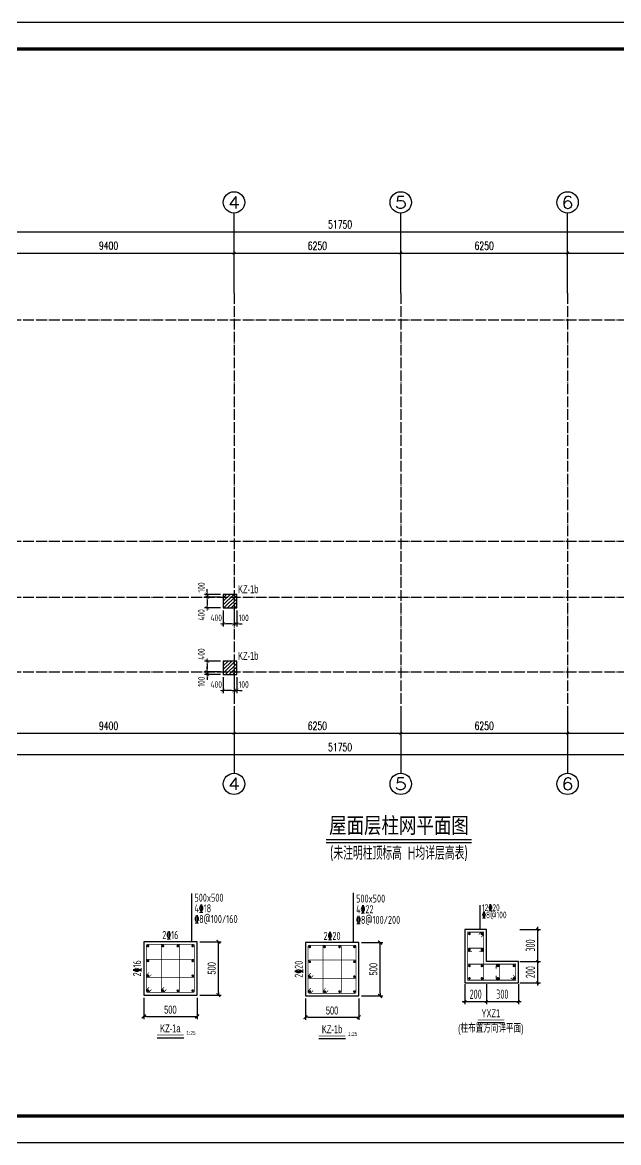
# Model space of a CAD drawing. Extents: x -441005 to 725361, y -182459 to 319313.
# Drawn here: x -15829 to 6511, y 54050 to 96050 of the extents above; entities that cross this region are included whole.
import ezdxf
from ezdxf.enums import TextEntityAlignment as Align

# ---------------------------------------------------------------- set-up
doc = ezdxf.new("R2010")
doc.units = 0
doc.header["$LTSCALE"] = 100
doc.linetypes.add('DOTE', pattern=[2.42, 2, -0.2, 0.02, -0.2])
doc.layers.get('0').update_dxf_attribs({"linetype": 'CONTINUOUS'})
doc.layers.get('Defpoints').update_dxf_attribs({"linetype": 'CONTINUOUS'})
for name, color, linetype in [('AXIS', 3, 'CONTINUOUS'), ('AXIS_TEXT', 7, 'CONTINUOUS'), ('COLU', 7, 'CONTINUOUS'), ('DIM', 3, 'CONTINUOUS'), ('DOTE', 8, 'DOTE'), ('link', 6, 'CONTINUOUS'), ('outline', 7, 'CONTINUOUS'), ('REIN', 1, 'CONTINUOUS'), ('S审图修改', 2, 'CONTINUOUS'), ('S说明&图名', 4, 'CONTINUOUS'), ('TEXT', 7, 'CONTINUOUS'), ('z-计算配筋', 7, 'CONTINUOUS'), ('z-详图标注', 3, 'CONTINUOUS'), ('图框', 7, 'CONTINUOUS')]:
    doc.layers.add(name, color=color, linetype=linetype)
doc.layers.add('COLU-平法定位', color=3, linetype='ByLayer', lineweight=18)
doc.layers.add('T填充图层(非模板)', color=251, linetype='CONTINUOUS', lineweight=0)
doc.styles.add('_TCH_AXIS', font='COMPLEX', dxfattribs={"bigfont": 'GBCBIG'})
doc.styles.add('_TCH_DIM_T3', font='simplex_.ttf', dxfattribs={"width": 0.705882, "bigfont": 'GBCBIG'})
doc.styles.add('BW_Dim', font='Bweng.shx', dxfattribs={"width": 0.7, "bigfont": 'hztxt.shx'})
doc.styles.add('BW_Label', font='Bweng.shx', dxfattribs={"width": 0.7, "bigfont": 'hztxt.shx'})
doc.styles.add('BW_Rein', font='Tssdeng.shx', dxfattribs={"width": 0.7, "bigfont": 'hztxt.shx'})
doc.styles.add('COMPLEX', font='COMPLEX')
doc.styles.add('STK', font='simhei_1.ttf')
doc.styles.add('TCCAD_Dimension', font='Tssdeng.shx', dxfattribs={"width": 0.7, "bigfont": 'hztxt.shx'})
doc.styles.add('TSSD_Dimension', font='tssdeng.shx', dxfattribs={"width": 0.62, "bigfont": '1.shx'})
doc.styles.add('TSSD_Rein', font='Tssdeng.shx', dxfattribs={"width": 0.7, "bigfont": '1.shx'})
doc.dimstyles.new('_TCH_ARCH&&100', dxfattribs={"dimtxt": 297.5, "dimasz": 100, "dimexe": 250, "dimexo": 300, "dimgap": 126.25, "dimtad": 1, "dimdec": 0, "dimzin": 0, "dimdsep": 46, "dimtxsty": '_TCH_DIM_T3', "dimblk": 'ARCHTICK', "dimcen": 0.09, "dimclrt": 7, "dimazin": 2, "dimtfac": 1, "dimtdec": 0, "dimtix": 1, "dimtmove": 2, "dimatfit": 3, "dimfxl": 0, "dimtolj": 1, "dimtzin": 0, "dimarcsym": 0})
doc.dimstyles.new('Cyz_25_100', dxfattribs={"dimtxt": 300, "dimasz": 100, "dimexe": 100, "dimexo": 100, "dimgap": 100, "dimtad": 1, "dimdec": 0, "dimlfac": 0.25, "dimzin": 0, "dimdsep": 46, "dimtxsty": 'BW_Dim', "dimblk": '_bwk', "dimcen": 0, "dimclrt": 7, "dimadec": 0, "dimazin": 0, "dimtfac": 1, "dimtdec": 0, "dimtix": 1, "dimtmove": 2, "dimatfit": 0, "dimfxl": 0, "dimtolj": 1, "dimtzin": 0, "dimarcsym": 0})
doc.dimstyles.new('TCCAD_100_100', dxfattribs={"dimtxt": 250, "dimasz": 100, "dimexe": 100, "dimexo": 100, "dimgap": 100, "dimtad": 1, "dimdec": 0, "dimzin": 0, "dimdsep": 46, "dimtxsty": 'TCCAD_Dimension', "dimblk": '_TCDBK100_100', "dimcen": 0, "dimclrt": 7, "dimadec": 0, "dimazin": 0, "dimtfac": 1, "dimtdec": 0, "dimtix": 1, "dimtmove": 2, "dimatfit": 3, "dimfxl": 0, "dimtolj": 1, "dimtzin": 0, "dimarcsym": 0})
doc.dimstyles.new('TSSD_25_100', dxfattribs={"dimtxt": 350, "dimasz": 100, "dimexe": 100, "dimexo": 50, "dimgap": 100, "dimtad": 1, "dimdec": 0, "dimlfac": 0.25, "dimzin": 0, "dimdsep": 46, "dimtxsty": 'TSSD_Dimension', "dimblk": 'ARCHTICK', "dimcen": 0, "dimdle": 100, "dimclrt": 7, "dimadec": 0, "dimazin": 0, "dimtfac": 1, "dimtdec": 0, "dimtix": 1, "dimtmove": 2, "dimatfit": 3, "dimfxl": 0, "dimtolj": 1, "dimtzin": 0, "dimarcsym": 0})
pattern_1 = [(45, (43125, -235100), (-67.35192, 67.35192), [])]

# ---------------------------------------------------------------- blocks, each defined once
blk = doc.blocks.new('_AXISO')
blk.add_circle((0, 0), 0.5)
at = {"layer": 'AXIS_TEXT', "style": 'COMPLEX', "width": 1.041667}
blk.add_attdef('A', text='', height=0.56, dxfattribs=at).set_placement((-0.25, -0.28), (0.25, -0.28), align=Align.FIT)
blk = doc.blocks.new('_ArchTick')
at = {"color": 0, "linetype": 'ByBlock', "const_width": 0.4}
blk.add_lwpolyline([(-0.5, -0.5), (0.5, 0.5)], dxfattribs=at)
blk = doc.blocks.new('*D828')
at = {"layer": 'AXIS', "color": 0, "lineweight": -2}
for p, q in [((-17300, 86200), (-17300, 87650)), ((-17300, 87400), (-7900, 87400)), ((-7900, 86200), (-7900, 87650))]:
    blk.add_line(p, q, dxfattribs=at)
at = {"layer": 'Defpoints', "color": 0}
for p in [(-7900, 87400), (-17300, 85900), (-7900, 85900)]:
    blk.add_point(p, dxfattribs=at)
at = {"layer": 'AXIS', "color": 0, "lineweight": -2, "xscale": 100, "yscale": 100, "zscale": 100, "rotation": 180}
blk.add_blockref('_ArchTick', (-17300, 87400), dxfattribs=at)
at = {"layer": 'AXIS', "color": 0, "lineweight": -2, "xscale": 100, "yscale": 100, "zscale": 100}
blk.add_blockref('_ArchTick', (-7900, 87400), dxfattribs=at)
at = {"layer": 'AXIS', "color": 7, "insert": (-12600, 87680), "char_height": 297.5, "attachment_point": 5, "style": '_TCH_DIM_T3'}
blk.add_mtext('\\A1;9400', dxfattribs=at)
blk = doc.blocks.new('*D829')
at = {"layer": 'AXIS', "color": 0, "lineweight": -2}
for p, q in [((-7900, 86200), (-7900, 87650)), ((-7900, 87400), (-1650, 87400)), ((-1650, 86200), (-1650, 87650))]:
    blk.add_line(p, q, dxfattribs=at)
at = {"layer": 'Defpoints', "color": 0}
for p in [(-1650, 87400), (-7900, 85900), (-1650, 85900)]:
    blk.add_point(p, dxfattribs=at)
at = {"layer": 'AXIS', "color": 0, "lineweight": -2, "xscale": 100, "yscale": 100, "zscale": 100, "rotation": 180}
blk.add_blockref('_ArchTick', (-7900, 87400), dxfattribs=at)
at = {"layer": 'AXIS', "color": 0, "lineweight": -2, "xscale": 100, "yscale": 100, "zscale": 100}
blk.add_blockref('_ArchTick', (-1650, 87400), dxfattribs=at)
at = {"layer": 'AXIS', "color": 7, "insert": (-4775, 87676), "char_height": 297.5, "attachment_point": 5, "style": '_TCH_DIM_T3'}
blk.add_mtext('\\A1;6250', dxfattribs=at)
blk = doc.blocks.new('*D830')
at = {"layer": 'AXIS', "color": 0, "lineweight": -2}
for p, q in [((-1650, 86200), (-1650, 87650)), ((-1650, 87400), (4600, 87400)), ((4600, 86200), (4600, 87650))]:
    blk.add_line(p, q, dxfattribs=at)
at = {"layer": 'Defpoints', "color": 0}
for p in [(4600, 87400), (-1650, 85900), (4600, 85900)]:
    blk.add_point(p, dxfattribs=at)
at = {"layer": 'AXIS', "color": 0, "lineweight": -2, "xscale": 100, "yscale": 100, "zscale": 100, "rotation": 180}
blk.add_blockref('_ArchTick', (-1650, 87400), dxfattribs=at)
at = {"layer": 'AXIS', "color": 0, "lineweight": -2, "xscale": 100, "yscale": 100, "zscale": 100}
blk.add_blockref('_ArchTick', (4600, 87400), dxfattribs=at)
at = {"layer": 'AXIS', "color": 7, "insert": (1475, 87676), "char_height": 297.5, "attachment_point": 5, "style": '_TCH_DIM_T3'}
blk.add_mtext('\\A1;6250', dxfattribs=at)
blk = doc.blocks.new('*D831')
at = {"layer": 'AXIS', "color": 0, "lineweight": -2}
for p, q in [((4600, 86200), (4600, 87650)), ((4600, 87400), (10850, 87400)), ((10850, 86200), (10850, 87650))]:
    blk.add_line(p, q, dxfattribs=at)
at = {"layer": 'Defpoints', "color": 0}
for p in [(10850, 87400), (4600, 85900), (10850, 85900)]:
    blk.add_point(p, dxfattribs=at)
at = {"layer": 'AXIS', "color": 0, "lineweight": -2, "xscale": 100, "yscale": 100, "zscale": 100, "rotation": 180}
blk.add_blockref('_ArchTick', (4600, 87400), dxfattribs=at)
at = {"layer": 'AXIS', "color": 0, "lineweight": -2, "xscale": 100, "yscale": 100, "zscale": 100}
blk.add_blockref('_ArchTick', (10850, 87400), dxfattribs=at)
at = {"layer": 'AXIS', "color": 7, "insert": (7725, 87676), "char_height": 297.5, "attachment_point": 5, "style": '_TCH_DIM_T3'}
blk.add_mtext('\\A1;6250', dxfattribs=at)
blk = doc.blocks.new('*D834')
at = {"layer": 'AXIS', "color": 0, "lineweight": -2}
for p, q in [((-17300, 70100), (-17300, 69150)), ((-7900, 70100), (-7900, 69150)), ((-17300, 69400), (-7900, 69400))]:
    blk.add_line(p, q, dxfattribs=at)
at = {"layer": 'Defpoints', "color": 0}
for p in [(-17300, 70400), (-7900, 70400), (-7900, 69400)]:
    blk.add_point(p, dxfattribs=at)
at = {"layer": 'AXIS', "color": 0, "lineweight": -2, "xscale": 100, "yscale": 100, "zscale": 100, "rotation": 180}
blk.add_blockref('_ArchTick', (-17300, 69400), dxfattribs=at)
at = {"layer": 'AXIS', "color": 0, "lineweight": -2, "xscale": 100, "yscale": 100, "zscale": 100}
blk.add_blockref('_ArchTick', (-7900, 69400), dxfattribs=at)
at = {"layer": 'AXIS', "color": 7, "insert": (-12600, 69675), "char_height": 297.5, "attachment_point": 5, "style": '_TCH_DIM_T3'}
blk.add_mtext('\\A1;9400', dxfattribs=at)
blk = doc.blocks.new('*D835')
at = {"layer": 'AXIS', "color": 0, "lineweight": -2}
for p, q in [((-7900, 70100), (-7900, 69150)), ((-1650, 70100), (-1650, 69150)), ((-7900, 69400), (-1650, 69400))]:
    blk.add_line(p, q, dxfattribs=at)
at = {"layer": 'Defpoints', "color": 0}
for p in [(-7900, 70400), (-1650, 70400), (-1650, 69400)]:
    blk.add_point(p, dxfattribs=at)
at = {"layer": 'AXIS', "color": 0, "lineweight": -2, "xscale": 100, "yscale": 100, "zscale": 100, "rotation": 180}
blk.add_blockref('_ArchTick', (-7900, 69400), dxfattribs=at)
at = {"layer": 'AXIS', "color": 0, "lineweight": -2, "xscale": 100, "yscale": 100, "zscale": 100}
blk.add_blockref('_ArchTick', (-1650, 69400), dxfattribs=at)
at = {"layer": 'AXIS', "color": 7, "insert": (-4775, 69675), "char_height": 297.5, "attachment_point": 5, "style": '_TCH_DIM_T3'}
blk.add_mtext('\\A1;6250', dxfattribs=at)
blk = doc.blocks.new('*D836')
at = {"layer": 'AXIS', "color": 0, "lineweight": -2}
for p, q in [((-1650, 70100), (-1650, 69150)), ((4600, 70100), (4600, 69150)), ((-1650, 69400), (4600, 69400))]:
    blk.add_line(p, q, dxfattribs=at)
at = {"layer": 'Defpoints', "color": 0}
for p in [(-1650, 70400), (4600, 70400), (4600, 69400)]:
    blk.add_point(p, dxfattribs=at)
at = {"layer": 'AXIS', "color": 0, "lineweight": -2, "xscale": 100, "yscale": 100, "zscale": 100, "rotation": 180}
blk.add_blockref('_ArchTick', (-1650, 69400), dxfattribs=at)
at = {"layer": 'AXIS', "color": 0, "lineweight": -2, "xscale": 100, "yscale": 100, "zscale": 100}
blk.add_blockref('_ArchTick', (4600, 69400), dxfattribs=at)
at = {"layer": 'AXIS', "color": 7, "insert": (1475, 69675), "char_height": 297.5, "attachment_point": 5, "style": '_TCH_DIM_T3'}
blk.add_mtext('\\A1;6250', dxfattribs=at)
blk = doc.blocks.new('*D837')
at = {"layer": 'AXIS', "color": 0, "lineweight": -2}
for p, q in [((4600, 70100), (4600, 69150)), ((10850, 70100), (10850, 69150)), ((4600, 69400), (10850, 69400))]:
    blk.add_line(p, q, dxfattribs=at)
at = {"layer": 'Defpoints', "color": 0}
for p in [(4600, 70400), (10850, 70400), (10850, 69400)]:
    blk.add_point(p, dxfattribs=at)
at = {"layer": 'AXIS', "color": 0, "lineweight": -2, "xscale": 100, "yscale": 100, "zscale": 100, "rotation": 180}
blk.add_blockref('_ArchTick', (4600, 69400), dxfattribs=at)
at = {"layer": 'AXIS', "color": 0, "lineweight": -2, "xscale": 100, "yscale": 100, "zscale": 100}
blk.add_blockref('_ArchTick', (10850, 69400), dxfattribs=at)
at = {"layer": 'AXIS', "color": 7, "insert": (7725, 69675), "char_height": 297.5, "attachment_point": 5, "style": '_TCH_DIM_T3'}
blk.add_mtext('\\A1;6250', dxfattribs=at)
blk = doc.blocks.new('*D839')
at = {"layer": 'AXIS', "color": 0, "lineweight": -2}
for p, q in [((-29800, 86200), (-29800, 88450)), ((-29800, 88200), (21950, 88200)), ((21950, 86200), (21950, 88450))]:
    blk.add_line(p, q, dxfattribs=at)
at = {"layer": 'Defpoints', "color": 0}
for p in [(21950, 88200), (-29800, 85900), (21950, 85900)]:
    blk.add_point(p, dxfattribs=at)
at = {"layer": 'AXIS', "color": 0, "lineweight": -2, "xscale": 100, "yscale": 100, "zscale": 100, "rotation": 180}
blk.add_blockref('_ArchTick', (-29800, 88200), dxfattribs=at)
at = {"layer": 'AXIS', "color": 0, "lineweight": -2, "xscale": 100, "yscale": 100, "zscale": 100}
blk.add_blockref('_ArchTick', (21950, 88200), dxfattribs=at)
at = {"layer": 'AXIS', "color": 7, "insert": (-3925, 88476), "char_height": 297.5, "attachment_point": 5, "style": '_TCH_DIM_T3'}
blk.add_mtext('\\A1;51750', dxfattribs=at)
blk = doc.blocks.new('*D844')
at = {"layer": 'AXIS', "color": 0, "lineweight": -2}
for p, q in [((-29800, 70100), (-29800, 68350)), ((21950, 70100), (21950, 68350)), ((-29800, 68600), (21950, 68600))]:
    blk.add_line(p, q, dxfattribs=at)
at = {"layer": 'Defpoints', "color": 0}
for p in [(-29800, 70400), (21950, 70400), (21950, 68600)]:
    blk.add_point(p, dxfattribs=at)
at = {"layer": 'AXIS', "color": 0, "lineweight": -2, "xscale": 100, "yscale": 100, "zscale": 100, "rotation": 180}
blk.add_blockref('_ArchTick', (-29800, 68600), dxfattribs=at)
at = {"layer": 'AXIS', "color": 0, "lineweight": -2, "xscale": 100, "yscale": 100, "zscale": 100}
blk.add_blockref('_ArchTick', (21950, 68600), dxfattribs=at)
at = {"layer": 'AXIS', "color": 7, "insert": (-3925, 68875), "char_height": 297.5, "attachment_point": 5, "style": '_TCH_DIM_T3'}
blk.add_mtext('\\A1;51750', dxfattribs=at)
blk = doc.blocks.new('_TCDBK100_100')
blk.add_line((-1, 0), (1, 0))
at = {"const_width": 0.25}
blk.add_lwpolyline([(-0.7, -0.7), (0.7, 0.7)], dxfattribs=at)
blk = doc.blocks.new('*D794')
at = {"layer": 'COLU-平法定位', "color": 0, "linetype": 'Continuous', "lineweight": -2}
for p, q in [((-8900, 74700), (-8900, 74800)), ((-8400, 74600), (-9000, 74600)), ((-8400, 74500), (-9000, 74500)), ((-8900, 74600), (-8900, 74500)), ((-8900, 74400), (-8900, 74300))]:
    blk.add_line(p, q, dxfattribs=at)
at = {"layer": 'Defpoints', "color": 0, "linetype": 'Continuous'}
for p in [(-8900, 74500), (-8300, 74600), (-8300, 74500)]:
    blk.add_point(p, dxfattribs=at)
at = {"layer": 'COLU-平法定位', "color": 0, "linetype": 'Continuous', "lineweight": -2, "xscale": 100, "yscale": 100, "zscale": 100}
for p, rotation in [((-8900, 74600), 270), ((-8900, 74500), 90)]:
    blk.add_blockref('_TCDBK100_100', p, dxfattribs=dict(at, rotation=rotation))
at = {"layer": 'COLU-平法定位', "color": 7, "linetype": 'Continuous', "insert": (-9125, 74865), "char_height": 250, "attachment_point": 5, "rotation": 90, "style": 'TCCAD_Dimension'}
blk.add_mtext('\\A1;100', dxfattribs=at)
blk = doc.blocks.new('*D795')
at = {"layer": 'COLU-平法定位', "color": 0, "linetype": 'Continuous', "lineweight": -2}
for p, q in [((-8400, 74500), (-9000, 74500)), ((-8900, 74400), (-8900, 74200)), ((-8400, 74100), (-9000, 74100))]:
    blk.add_line(p, q, dxfattribs=at)
at = {"layer": 'Defpoints', "color": 0, "linetype": 'Continuous'}
for p in [(-8300, 74500), (-8900, 74100), (-8300, 74100)]:
    blk.add_point(p, dxfattribs=at)
at = {"layer": 'COLU-平法定位', "color": 0, "linetype": 'Continuous', "lineweight": -2, "xscale": 100, "yscale": 100, "zscale": 100}
for p, rotation in [((-8900, 74500), 90), ((-8900, 74100), 270)]:
    blk.add_blockref('_TCDBK100_100', p, dxfattribs=dict(at, rotation=rotation))
at = {"layer": 'COLU-平法定位', "color": 7, "linetype": 'Continuous', "insert": (-9125, 73835), "char_height": 250, "attachment_point": 5, "rotation": 90, "style": 'TCCAD_Dimension'}
blk.add_mtext('\\A1;400', dxfattribs=at)
blk = doc.blocks.new('*D796')
at = {"layer": 'COLU-平法定位', "color": 0, "linetype": 'Continuous', "lineweight": -2}
for p, q in [((-7900, 74000), (-7900, 73400)), ((-7800, 74000), (-7800, 73400)), ((-7700, 73500), (-7600, 73500)), ((-8000, 73500), (-8100, 73500)), ((-7800, 73500), (-7900, 73500))]:
    blk.add_line(p, q, dxfattribs=at)
at = {"layer": 'Defpoints', "color": 0, "linetype": 'Continuous'}
for p in [(-7900, 74100), (-7800, 74100), (-7900, 73500)]:
    blk.add_point(p, dxfattribs=at)
at = {"layer": 'COLU-平法定位', "color": 0, "linetype": 'Continuous', "lineweight": -2, "xscale": 100, "yscale": 100, "zscale": 100}
for p, rotation in [((-7900, 73500), 2.334537313969202e-08), ((-7800, 73500), 180.0000000233454)]:
    blk.add_blockref('_TCDBK100_100', p, dxfattribs=dict(at, rotation=rotation))
at = {"layer": 'COLU-平法定位', "color": 7, "linetype": 'Continuous', "insert": (-7535, 73725), "char_height": 250, "attachment_point": 5, "rotation": 0, "style": 'TCCAD_Dimension'}
blk.add_mtext('\\A1;100', dxfattribs=at)
blk = doc.blocks.new('*D797')
at = {"layer": 'COLU-平法定位', "color": 0, "linetype": 'Continuous', "lineweight": -2}
for p, q in [((-8300, 74000), (-8300, 73400)), ((-7900, 74000), (-7900, 73400)), ((-8000, 73500), (-8200, 73500))]:
    blk.add_line(p, q, dxfattribs=at)
at = {"layer": 'Defpoints', "color": 0, "linetype": 'Continuous'}
for p in [(-8300, 74100), (-7900, 74100), (-8300, 73500)]:
    blk.add_point(p, dxfattribs=at)
at = {"layer": 'COLU-平法定位', "color": 0, "linetype": 'Continuous', "lineweight": -2, "xscale": 100, "yscale": 100, "zscale": 100}
for p, rotation in [((-8300, 73500), 180.0000000233454), ((-7900, 73500), 2.334540560866571e-08)]:
    blk.add_blockref('_TCDBK100_100', p, dxfattribs=dict(at, rotation=rotation))
at = {"layer": 'COLU-平法定位', "color": 7, "linetype": 'Continuous', "insert": (-8565, 73725), "char_height": 250, "attachment_point": 5, "rotation": 0, "style": 'TCCAD_Dimension'}
blk.add_mtext('\\A1;400', dxfattribs=at)
blk = doc.blocks.new('*D798')
at = {"layer": 'COLU-平法定位', "color": 0, "linetype": 'Continuous', "lineweight": -2}
for p, q in [((-8400, 72100), (-9000, 72100)), ((-8900, 72000), (-8900, 71800)), ((-8400, 71700), (-9000, 71700))]:
    blk.add_line(p, q, dxfattribs=at)
at = {"layer": 'Defpoints', "color": 0, "linetype": 'Continuous'}
for p in [(-8300, 72100), (-8900, 71700), (-8300, 71700)]:
    blk.add_point(p, dxfattribs=at)
at = {"layer": 'COLU-平法定位', "color": 0, "linetype": 'Continuous', "lineweight": -2, "xscale": 100, "yscale": 100, "zscale": 100}
for p, rotation in [((-8900, 72100), 90), ((-8900, 71700), 270)]:
    blk.add_blockref('_TCDBK100_100', p, dxfattribs=dict(at, rotation=rotation))
at = {"layer": 'COLU-平法定位', "color": 7, "linetype": 'Continuous', "insert": (-9125, 72365), "char_height": 250, "attachment_point": 5, "rotation": 90, "style": 'TCCAD_Dimension'}
blk.add_mtext('\\A1;400', dxfattribs=at)
blk = doc.blocks.new('*D799')
at = {"layer": 'COLU-平法定位', "color": 0, "linetype": 'Continuous', "lineweight": -2}
for p, q in [((-8900, 71800), (-8900, 71900)), ((-8400, 71700), (-9000, 71700)), ((-8400, 71600), (-9000, 71600)), ((-8900, 71700), (-8900, 71600)), ((-8900, 71500), (-8900, 71400))]:
    blk.add_line(p, q, dxfattribs=at)
at = {"layer": 'Defpoints', "color": 0, "linetype": 'Continuous'}
for p in [(-8900, 71600), (-8300, 71700), (-8300, 71600)]:
    blk.add_point(p, dxfattribs=at)
at = {"layer": 'COLU-平法定位', "color": 0, "linetype": 'Continuous', "lineweight": -2, "xscale": 100, "yscale": 100, "zscale": 100}
for p, rotation in [((-8900, 71700), 270), ((-8900, 71600), 90)]:
    blk.add_blockref('_TCDBK100_100', p, dxfattribs=dict(at, rotation=rotation))
at = {"layer": 'COLU-平法定位', "color": 7, "linetype": 'Continuous', "insert": (-9125, 71335), "char_height": 250, "attachment_point": 5, "rotation": 90, "style": 'TCCAD_Dimension'}
blk.add_mtext('\\A1;100', dxfattribs=at)
blk = doc.blocks.new('*D800')
at = {"layer": 'COLU-平法定位', "color": 0, "linetype": 'Continuous', "lineweight": -2}
for p, q in [((-7900, 71500), (-7900, 70900)), ((-7800, 71500), (-7800, 70900)), ((-8000, 71000), (-8100, 71000)), ((-7800, 71000), (-7900, 71000)), ((-7700, 71000), (-7600, 71000))]:
    blk.add_line(p, q, dxfattribs=at)
at = {"layer": 'Defpoints', "color": 0, "linetype": 'Continuous'}
for p in [(-7900, 71600), (-7800, 71600), (-7900, 71000)]:
    blk.add_point(p, dxfattribs=at)
at = {"layer": 'COLU-平法定位', "color": 0, "linetype": 'Continuous', "lineweight": -2, "xscale": 100, "yscale": 100, "zscale": 100}
for p, rotation in [((-7900, 71000), 2.334537313969202e-08), ((-7800, 71000), 180.0000000233454)]:
    blk.add_blockref('_TCDBK100_100', p, dxfattribs=dict(at, rotation=rotation))
at = {"layer": 'COLU-平法定位', "color": 7, "linetype": 'Continuous', "insert": (-7535, 71225), "char_height": 250, "attachment_point": 5, "rotation": 0, "style": 'TCCAD_Dimension'}
blk.add_mtext('\\A1;100', dxfattribs=at)
blk = doc.blocks.new('*D801')
at = {"layer": 'COLU-平法定位', "color": 0, "linetype": 'Continuous', "lineweight": -2}
for p, q in [((-8300, 71500), (-8300, 70900)), ((-7900, 71500), (-7900, 70900)), ((-8000, 71000), (-8200, 71000))]:
    blk.add_line(p, q, dxfattribs=at)
at = {"layer": 'Defpoints', "color": 0, "linetype": 'Continuous'}
for p in [(-8300, 71600), (-7900, 71600), (-8300, 71000)]:
    blk.add_point(p, dxfattribs=at)
at = {"layer": 'COLU-平法定位', "color": 0, "linetype": 'Continuous', "lineweight": -2, "xscale": 100, "yscale": 100, "zscale": 100}
for p, rotation in [((-8300, 71000), 180.0000000233454), ((-7900, 71000), 2.334540560866571e-08)]:
    blk.add_blockref('_TCDBK100_100', p, dxfattribs=dict(at, rotation=rotation))
at = {"layer": 'COLU-平法定位', "color": 7, "linetype": 'Continuous', "insert": (-8565, 71225), "char_height": 250, "attachment_point": 5, "rotation": 0, "style": 'TCCAD_Dimension'}
blk.add_mtext('\\A1;400', dxfattribs=at)
blk = doc.blocks.new('_bwk')
blk.add_line((-1, 0), (0, 0))
blk.add_lwpolyline([(-0.7, -0.7, 0.5, 0.5, 0), (0.7, 0.7, 0.5, 0.5, 0)], format="xyseb")
blk = doc.blocks.new('*D1395')
at = {"layer": 'Defpoints', "color": 0}
for p in [(-3225, 61550), (-2425, 61550), (-3225, 59550)]:
    blk.add_point(p, dxfattribs=at)
at = {"layer": 'z-详图标注', "color": 0, "lineweight": -2}
for p, q in [((-3125, 61550), (-2325, 61550)), ((-2425, 59650), (-2425, 61450)), ((-3125, 59550), (-2325, 59550))]:
    blk.add_line(p, q, dxfattribs=at)
at = {"layer": 'z-详图标注', "color": 0, "lineweight": -2, "xscale": 100, "yscale": 100, "zscale": 100}
for p, rotation in [((-2425, 61550), 90), ((-2425, 59550), 270)]:
    blk.add_blockref('_bwk', p, dxfattribs=dict(at, rotation=rotation))
at = {"layer": 'z-详图标注', "color": 7, "insert": (-2675, 60550), "char_height": 300, "attachment_point": 5, "rotation": 90, "style": 'BW_Dim'}
blk.add_mtext('\\A1;500', dxfattribs=at)
blk = doc.blocks.new('*D1396')
at = {"layer": 'Defpoints', "color": 0}
for p in [(-5225, 59550), (-3225, 59550), (-3225, 58750)]:
    blk.add_point(p, dxfattribs=at)
at = {"layer": 'z-详图标注', "color": 0, "lineweight": -2}
for p, q in [((-5225, 59450), (-5225, 58650)), ((-3225, 59450), (-3225, 58650)), ((-5125, 58750), (-3325, 58750))]:
    blk.add_line(p, q, dxfattribs=at)
at = {"layer": 'z-详图标注', "color": 0, "lineweight": -2, "xscale": 100, "yscale": 100, "zscale": 100, "rotation": 180}
blk.add_blockref('_bwk', (-5225, 58750), dxfattribs=at)
at = {"layer": 'z-详图标注', "color": 0, "lineweight": -2, "xscale": 100, "yscale": 100, "zscale": 100}
blk.add_blockref('_bwk', (-3225, 58750), dxfattribs=at)
at = {"layer": 'z-详图标注', "color": 7, "insert": (-4225, 59000), "char_height": 300, "attachment_point": 5, "style": 'BW_Dim'}
blk.add_mtext('\\A1;500', dxfattribs=at)
blk = doc.blocks.new('*D1397')
at = {"layer": 'Defpoints', "color": 0}
for p in [(-9285, 61582), (-8485, 61582), (-9285, 59582)]:
    blk.add_point(p, dxfattribs=at)
at = {"layer": 'z-详图标注', "color": 0, "lineweight": -2}
for p, q in [((-9185, 61582), (-8385, 61582)), ((-8485, 59682), (-8485, 61482)), ((-9185, 59582), (-8385, 59582))]:
    blk.add_line(p, q, dxfattribs=at)
at = {"layer": 'z-详图标注', "color": 0, "lineweight": -2, "xscale": 100, "yscale": 100, "zscale": 100}
for p, rotation in [((-8485, 61582), 90), ((-8485, 59582), 270)]:
    blk.add_blockref('_bwk', p, dxfattribs=dict(at, rotation=rotation))
at = {"layer": 'z-详图标注', "color": 7, "insert": (-8735, 60582), "char_height": 300, "attachment_point": 5, "rotation": 90, "style": 'BW_Dim'}
blk.add_mtext('\\A1;500', dxfattribs=at)
blk = doc.blocks.new('*D1398')
at = {"layer": 'Defpoints', "color": 0}
for p in [(-11285, 59582), (-9285, 59582), (-9285, 58782)]:
    blk.add_point(p, dxfattribs=at)
at = {"layer": 'z-详图标注', "color": 0, "lineweight": -2}
for p, q in [((-11285, 59482), (-11285, 58682)), ((-9285, 59482), (-9285, 58682)), ((-11185, 58782), (-9385, 58782))]:
    blk.add_line(p, q, dxfattribs=at)
at = {"layer": 'z-详图标注', "color": 0, "lineweight": -2, "xscale": 100, "yscale": 100, "zscale": 100, "rotation": 180}
blk.add_blockref('_bwk', (-11285, 58782), dxfattribs=at)
at = {"layer": 'z-详图标注', "color": 0, "lineweight": -2, "xscale": 100, "yscale": 100, "zscale": 100}
blk.add_blockref('_bwk', (-9285, 58782), dxfattribs=at)
at = {"layer": 'z-详图标注', "color": 7, "insert": (-10285, 59032), "char_height": 300, "attachment_point": 5, "style": 'BW_Dim'}
blk.add_mtext('\\A1;500', dxfattribs=at)
blk = doc.blocks.new('*D1399')
at = {"layer": 'Defpoints', "color": 0}
for p in [(756, 60041), (1556, 60041), (1556, 59340)]:
    blk.add_point(p, dxfattribs=at)
at = {"layer": 'DIM', "color": 0, "lineweight": -2}
for p, q in [((756, 59991), (756, 59240)), ((1556, 59991), (1556, 59240)), ((656, 59340), (1656, 59340))]:
    blk.add_line(p, q, dxfattribs=at)
at = {"layer": 'DIM', "color": 0, "lineweight": -2, "xscale": 100, "yscale": 100, "zscale": 100, "rotation": 180}
blk.add_blockref('_ArchTick', (756, 59340), dxfattribs=at)
at = {"layer": 'DIM', "color": 0, "lineweight": -2, "xscale": 100, "yscale": 100, "zscale": 100}
blk.add_blockref('_ArchTick', (1556, 59340), dxfattribs=at)
at = {"layer": 'DIM', "color": 7, "insert": (1156, 59615), "char_height": 350, "attachment_point": 5, "style": 'TSSD_Dimension'}
blk.add_mtext('\\A1;200', dxfattribs=at)
blk = doc.blocks.new('*D1400')
at = {"layer": 'Defpoints', "color": 0}
for p in [(1556, 60041), (2756, 60041), (2756, 59340)]:
    blk.add_point(p, dxfattribs=at)
at = {"layer": 'DIM', "color": 0, "lineweight": -2}
for p, q in [((1556, 59991), (1556, 59240)), ((2756, 59991), (2756, 59240)), ((1456, 59340), (2856, 59340))]:
    blk.add_line(p, q, dxfattribs=at)
at = {"layer": 'DIM', "color": 0, "lineweight": -2, "xscale": 100, "yscale": 100, "zscale": 100, "rotation": 180}
blk.add_blockref('_ArchTick', (1556, 59340), dxfattribs=at)
at = {"layer": 'DIM', "color": 0, "lineweight": -2, "xscale": 100, "yscale": 100, "zscale": 100}
blk.add_blockref('_ArchTick', (2756, 59340), dxfattribs=at)
at = {"layer": 'DIM', "color": 7, "insert": (2156, 59615), "char_height": 350, "attachment_point": 5, "style": 'TSSD_Dimension'}
blk.add_mtext('\\A1;300', dxfattribs=at)
blk = doc.blocks.new('*D1401')
at = {"layer": 'Defpoints', "color": 0}
for p in [(2756, 60841), (3481, 60841), (2756, 60041)]:
    blk.add_point(p, dxfattribs=at)
at = {"layer": 'DIM', "color": 0, "lineweight": -2}
for p, q in [((3481, 59941), (3481, 60941)), ((2806, 60841), (3581, 60841)), ((2806, 60041), (3581, 60041))]:
    blk.add_line(p, q, dxfattribs=at)
at = {"layer": 'DIM', "color": 0, "lineweight": -2, "xscale": 100, "yscale": 100, "zscale": 100}
for p, rotation in [((3481, 60841), 90), ((3481, 60041), 270)]:
    blk.add_blockref('_ArchTick', p, dxfattribs=dict(at, rotation=rotation))
at = {"layer": 'DIM', "color": 7, "insert": (3206, 60441), "char_height": 350, "attachment_point": 5, "rotation": 90, "style": 'TSSD_Dimension'}
blk.add_mtext('\\A1;200', dxfattribs=at)
blk = doc.blocks.new('*D1402')
at = {"layer": 'Defpoints', "color": 0}
for p in [(2756, 62041), (3481, 62041), (2756, 60841)]:
    blk.add_point(p, dxfattribs=at)
at = {"layer": 'DIM', "color": 0, "lineweight": -2}
for p, q in [((2806, 62041), (3581, 62041)), ((3481, 60741), (3481, 62141)), ((2806, 60841), (3581, 60841))]:
    blk.add_line(p, q, dxfattribs=at)
at = {"layer": 'DIM', "color": 0, "lineweight": -2, "xscale": 100, "yscale": 100, "zscale": 100}
for p, rotation in [((3481, 62041), 90), ((3481, 60841), 270)]:
    blk.add_blockref('_ArchTick', p, dxfattribs=dict(at, rotation=rotation))
at = {"layer": 'DIM', "color": 7, "insert": (3206, 61441), "char_height": 350, "attachment_point": 5, "rotation": 90, "style": 'TSSD_Dimension'}
blk.add_mtext('\\A1;300', dxfattribs=at)
blk = doc.blocks.new('A2+1_2')
at = {"layer": '图框'}
blk.add_lwpolyline([(0, 0), (89100, 0), (89100, 42000), (0, 42000)], close=True, dxfattribs=at)
at = {"layer": '图框', "const_width": 120}
blk.add_lwpolyline([(2500, 1000), (88100, 1000), (88100, 41000), (2500, 41000)], close=True, dxfattribs=at)

msp = doc.modelspace()

# ---------------------------------------------------------------- hatches: boundary and pattern name
at = {"layer": 'T填充图层(非模板)'}
h = msp.add_hatch(dxfattribs=at)
h.set_pattern_fill('ANSI31', color=6, scale=30, style=0)
h.set_pattern_definition(pattern_1)
h.paths.add_polyline_path([(-7800, 74100), (-7800, 74600), (-8300, 74600), (-8300, 74100)])
h = msp.add_hatch(dxfattribs=at)
h.set_pattern_fill('ANSI31', color=6, scale=30, style=0)
h.set_pattern_definition(pattern_1)
h.paths.add_polyline_path([(-7800, 71600), (-7800, 72100), (-8300, 72100), (-8300, 71600)])

# ---------------------------------------------------------------- linework, layer by layer
at = {"layer": 'AXIS'}
for p, q in [((-7900, 85900), (-7900, 88900)), ((-1650, 85900), (-1650, 88900)), ((4600, 85900), (4600, 88900)), ((-7900, 70400), (-7900, 67900)), ((-1650, 70400), (-1650, 67900)), ((4600, 70400), (4600, 67900))]:
    msp.add_line(p, q, dxfattribs=at)
at = {"layer": 'COLU'}
for points in [[(-7800, 74100), (-7800, 74600), (-8300, 74600), (-8300, 74100)], [(-7800, 71600), (-7800, 72100), (-8300, 72100), (-8300, 71600)]]:
    msp.add_lwpolyline(points, close=True, dxfattribs=at)
at = {"layer": 'DOTE', "ltscale": 2}
for p, q in [((-7900, 85900), (-7900, 70400)), ((-1650, 85900), (-1650, 70400)), ((4600, 85900), (4600, 70400)), ((-30800, 84900), (23400, 84900)), ((-30800, 76600), (23400, 76600)), ((-30800, 74500), (23400, 74500)), ((-30800, 71700), (23400, 71700))]:
    msp.add_line(p, q, dxfattribs=at)
at = {"layer": 'link', "color": 1, "const_width": 25}
for points in [[(-10990.2, 59788.5), (-11082.2, 59696.5, -0.1989124), (-11116.1, 59682.5), (-11136.6, 59682.5, -0.4142136), (-11184.6, 59730.5), (-11184.6, 61434.5, -0.4142136), (-11136.6, 61482.5), (-9432.6, 61482.5, -0.4142136), (-9384.6, 61434.5), (-9384.6, 59730.5, -0.4142136), (-9432.6, 59682.5), (-11136.6, 59682.5, -0.4142136), (-11184.6, 59730.5), (-11184.6, 59751, -0.1989124), (-11170.6, 59784.9), (-11078.6, 59876.8)], [(-4930.6, 59756), (-5022.5, 59664.1, -0.1989124), (-5056.5, 59650), (-5077, 59650, -0.4142136), (-5125, 59698), (-5125, 61402, -0.4142136), (-5077, 61450), (-3373, 61450, -0.4142136), (-3325, 61402), (-3325, 59698, -0.4142136), (-3373, 59650), (-5077, 59650, -0.4142136), (-5125, 59698), (-5125, 59718.5, -0.1989124), (-5110.9, 59752.4), (-5019, 59844.4)]]:
    msp.add_lwpolyline(points, format="xyb", dxfattribs=at)
at = {"layer": 'link', "const_width": 25}
for points in [[(-10431.9, 59788.5), (-10523.8, 59696.5, -0.1989124), (-10557.8, 59682.5), (-10578.3, 59682.5, -0.4142136), (-10626.3, 59730.5), (-10626.3, 61434.5, -0.4142136), (-10578.3, 61482.5), (-9990.9, 61482.5, -0.4142136), (-9942.9, 61434.5), (-9942.9, 59730.5, -0.4142136), (-9990.9, 59682.5), (-10578.3, 59682.5, -0.4142136), (-10626.3, 59730.5), (-10626.3, 59751, -0.1989124), (-10612.2, 59784.9), (-10520.3, 59876.8)], [(-4372.3, 59756), (-4464.2, 59664.1, -0.1989124), (-4498.1, 59650), (-4518.6, 59650, -0.4142136), (-4566.6, 59698), (-4566.6, 61402, -0.4142136), (-4518.6, 61450), (-3931.3, 61450, -0.4142136), (-3883.3, 61402), (-3883.3, 59698, -0.4142136), (-3931.3, 59650), (-4518.6, 59650, -0.4142136), (-4566.6, 59698), (-4566.6, 59718.5, -0.1989124), (-4552.6, 59752.4), (-4460.7, 59844.4)], [(-11078.6, 60435.2), (-11170.6, 60343.3, 0.1989124), (-11184.6, 60309.3), (-11184.6, 60288.8, 0.4142136), (-11136.6, 60240.8), (-9432.6, 60240.8, 0.4142136), (-9384.6, 60288.8), (-9384.6, 60876.1, 0.4142136), (-9432.6, 60924.1), (-11136.6, 60924.1, 0.4142136), (-11184.6, 60876.1), (-11184.6, 60288.8, 0.4142136), (-11136.6, 60240.8), (-11116.1, 60240.8, 0.1989124), (-11082.2, 60254.9), (-10990.2, 60346.8)], [(-5019, 60402.7), (-5110.9, 60310.8, 0.1989124), (-5125, 60276.8), (-5125, 60256.3, 0.4142136), (-5077, 60208.3), (-3373, 60208.3, 0.4142136), (-3325, 60256.3), (-3325, 60843.7, 0.4142136), (-3373, 60891.7), (-5077, 60891.7, 0.4142136), (-5125, 60843.7), (-5125, 60256.3, 0.4142136), (-5077, 60208.3), (-5056.5, 60208.3, 0.1989124), (-5022.5, 60222.4), (-4930.6, 60314.3)]]:
    msp.add_lwpolyline(points, format="xyb", dxfattribs=at)
at = {"layer": 'outline'}
for points in [[(755.7, 60040.8), (2755.7, 60040.8), (2755.7, 60840.8), (1555.7, 60840.8), (1555.7, 62040.8), (755.7, 62040.8)], [(-11284.6, 59582.5), (-9284.6, 59582.5), (-9284.6, 61582.5), (-11284.6, 61582.5)], [(-5225, 59550), (-3225, 59550), (-3225, 61550), (-5225, 61550)]]:
    msp.add_lwpolyline(points, close=True, dxfattribs=at)
at = {"layer": 'REIN', "color": 1, "const_width": 30}
for points in [[(1271.9, 61848.9), (1363.8, 61940.8), (1455.7, 61940.8), (1455.7, 60140.8), (855.7, 60140.8), (855.7, 61940.8), (1455.7, 61940.8), (1455.7, 61848.9), (1363.8, 61757)], [(2563.8, 60324.7), (2655.7, 60232.7), (2655.7, 60140.8), (855.7, 60140.8), (855.7, 60740.8), (2655.7, 60740.8), (2655.7, 60140.8), (2563.8, 60140.8), (2471.9, 60232.7)]]:
    msp.add_lwpolyline(points, dxfattribs=at)
at = {"layer": 'REIN', "const_width": 50}
for points in [[(895.7, 61875.8, 1), (945.7, 61875.8, 1)], [(1365.7, 61875.8, 1), (1415.7, 61875.8, 1)], [(-11147.1, 61420, 1), (-11097.1, 61420, 1)], [(-10588.8, 61420, 1), (-10538.8, 61420, 1)], [(-10030.4, 61420, 1), (-9980.4, 61420, 1)], [(-9472.1, 61420, 1), (-9422.1, 61420, 1)], [(-5087.5, 61387.5, 1), (-5037.5, 61387.5, 1)], [(-4529.1, 61387.5, 1), (-4479.1, 61387.5, 1)], [(-3970.8, 61387.5, 1), (-3920.8, 61387.5, 1)], [(-3412.5, 61387.5, 1), (-3362.5, 61387.5, 1)], [(895.7, 61275.8, 1), (945.7, 61275.8, 1)], [(1365.7, 61275.8, 1), (1415.7, 61275.8, 1)], [(-11147.1, 60861.6, 1), (-11097.1, 60861.6, 1)], [(-9472.1, 60861.6, 1), (-9422.1, 60861.6, 1)], [(-5087.5, 60829.2, 1), (-5037.5, 60829.2, 1)], [(-3412.5, 60829.2, 1), (-3362.5, 60829.2, 1)], [(895.7, 60675.8, 1), (945.7, 60675.8, 1)], [(1365.7, 60675.8, 1), (1415.7, 60675.8, 1)], [(1965.7, 60675.8, 1), (2015.7, 60675.8, 1)], [(2565.7, 60675.8, 1), (2615.7, 60675.8, 1)], [(-11147.1, 60303.3, 1), (-11097.1, 60303.3, 1)], [(-9472.1, 60303.3, 1), (-9422.1, 60303.3, 1)], [(-5087.5, 60270.8, 1), (-5037.5, 60270.8, 1)], [(-3412.5, 60270.8, 1), (-3362.5, 60270.8, 1)], [(895.7, 60205.8, 1), (945.7, 60205.8, 1)], [(1365.7, 60205.8, 1), (1415.7, 60205.8, 1)], [(1965.7, 60205.8, 1), (2015.7, 60205.8, 1)], [(2565.7, 60205.8, 1), (2615.7, 60205.8, 1)], [(-11147.1, 59745, 1), (-11097.1, 59745, 1)], [(-10588.8, 59745, 1), (-10538.8, 59745, 1)], [(-10030.4, 59745, 1), (-9980.4, 59745, 1)], [(-9472.1, 59745, 1), (-9422.1, 59745, 1)], [(-5087.5, 59712.5, 1), (-5037.5, 59712.5, 1)], [(-4529.1, 59712.5, 1), (-4479.1, 59712.5, 1)], [(-3970.8, 59712.5, 1), (-3920.8, 59712.5, 1)], [(-3412.5, 59712.5, 1), (-3362.5, 59712.5, 1)]]:
    msp.add_lwpolyline(points, format="xyb", close=True, dxfattribs=at)
at = {"layer": 'REIN', "const_width": 30}
for points in [[(1020.7, 61210.8), (920.7, 61210.8, -1), (920.7, 61340.8), (1390.7, 61340.8, -1), (1390.7, 61210.8), (1290.7, 61210.8)], [(1925.7, 60575.8), (1925.7, 60675.8, -1), (2055.7, 60675.8), (2055.7, 60205.8, -1), (1925.7, 60205.8), (1925.7, 60305.8)]]:
    msp.add_lwpolyline(points, format="xyb", dxfattribs=at)
at = {"layer": 'S说明&图名'}
msp.add_line((-4447.2, 65300), (1003.9, 65300), dxfattribs=at)
msp.add_lwpolyline([(-4447.2, 65408, 45, 45, 0), (1003.9, 65408, 0, 0, 0)], format="xyseb", dxfattribs=at)
at = {"layer": 'TEXT'}
msp.add_line((1330.3, 62040.8), (1330.3, 62957.1), dxfattribs=at)
at = {"layer": 'z-计算配筋'}
for p, q in [((-9484.6, 61582.5), (-9484.6, 63392.1)), ((-3425, 61550), (-3425, 63413.6)), ((1225.2, 58550), (2224.8, 58550)), ((-10784.4, 57982.5), (-9784.8, 57982.5)), ((-4724.8, 57950), (-3725.2, 57950))]:
    msp.add_line(p, q, dxfattribs=at)
at = {"layer": 'z-计算配筋', "const_width": 30}
for points in [[(1225.2, 58650), (2224.8, 58650)], [(-10784.4, 58082.5), (-9784.8, 58082.5)], [(-4724.8, 58050), (-3725.2, 58050)]]:
    msp.add_lwpolyline(points, dxfattribs=at)

# ---------------------------------------------------------------- block references
msp.add_blockref('A2+1_2', (-40300, 54050))
at = {"layer": 'AXIS'}
ref = msp.add_blockref('_AXISO', (-7900, 89300), dxfattribs=dict(at, xscale=800, yscale=800, zscale=800))
ref.add_attrib('A', '4', dxfattribs={"layer": 'AXIS_TEXT', "height": 452.5, "style": '_TCH_AXIS', "width": 1.3125}).set_placement((-8126.3, 89073.7), (-7673.7, 89073.7), align=Align.FIT)
ref = msp.add_blockref('_AXISO', (-1650, 89300), dxfattribs=dict(at, xscale=800, yscale=800, zscale=800))
ref.add_attrib('A', '5', dxfattribs={"layer": 'AXIS_TEXT', "height": 452.5, "style": '_TCH_AXIS', "width": 1.5}).set_placement((-1876.3, 89073.7), (-1423.7, 89073.7), align=Align.FIT)
ref = msp.add_blockref('_AXISO', (4600, 89300), dxfattribs=dict(at, xscale=800, yscale=800, zscale=800))
ref.add_attrib('A', '6', dxfattribs={"layer": 'AXIS_TEXT', "height": 452.5, "style": '_TCH_AXIS', "width": 1.5}).set_placement((4373.7, 89073.7), (4826.3, 89073.7), align=Align.FIT)
ref = msp.add_blockref('_AXISO', (-7900, 67500), dxfattribs=dict(at, xscale=800, yscale=800, zscale=800))
ref.add_attrib('A', '4', dxfattribs={"layer": 'AXIS_TEXT', "height": 452.5, "style": '_TCH_AXIS', "width": 1.3125}).set_placement((-8126.3, 67273.7), (-7673.7, 67273.7), align=Align.FIT)
ref = msp.add_blockref('_AXISO', (-1650, 67500), dxfattribs=dict(at, xscale=800, yscale=800, zscale=800))
ref.add_attrib('A', '5', dxfattribs={"layer": 'AXIS_TEXT', "height": 452.5, "style": '_TCH_AXIS', "width": 1.5}).set_placement((-1876.3, 67273.7), (-1423.7, 67273.7), align=Align.FIT)
ref = msp.add_blockref('_AXISO', (4600, 67500), dxfattribs=dict(at, xscale=800, yscale=800, zscale=800))
ref.add_attrib('A', '6', dxfattribs={"layer": 'AXIS_TEXT', "height": 452.5, "style": '_TCH_AXIS', "width": 1.5}).set_placement((4373.7, 67273.7), (4826.3, 67273.7), align=Align.FIT)

# ---------------------------------------------------------------- texts
at = {"layer": 'S审图修改', "style": 'BW_Rein', "width": 0.7}
msp.add_text('%%1328@100/160', height=300, dxfattribs=at).set_placement((-9384.6, 62282.5))
at = {"layer": 'S说明&图名', "color": 7, "linetype": 'Continuous', "style": 'STK', "width": 0.8}
msp.add_text('屋面层柱网平面图', height=600, dxfattribs=at).set_placement((-1719.2, 65646.1), align=Align.CENTER)
at = {"layer": 'S说明&图名', "style": 'TSSD_Rein', "width": 0.7}
msp.add_text('(未注明柱顶标高 H均详层高表)', height=500, dxfattribs=at).set_placement((-4301.6, 64652.4))
at = {"layer": 'TEXT', "width": 0.7}
for s, height, style, p in [('KZ-1b', 300, 'BW_Dim', (-7750, 74650, 0)), ('KZ-1b', 300, 'BW_Dim', (-7750, 72150, 0)), ('12%%13220', 250, 'TSSD_Rein', (1392.8, 62736)), ('%%1328@100', 250, 'TSSD_Rein', (1392.8, 62461))]:
    msp.add_text(s, height=height, dxfattribs=dict(at, style=style)).set_placement(p)
at = {"layer": 'z-计算配筋', "width": 0.7}
for s, height, style, p in [('500x500', 300, 'BW_Rein', (-9384.6, 63082.5)), ('500x500', 300, 'BW_Rein', (-3325, 63050)), ('4%%13218', 300, 'BW_Rein', (-9384.6, 62682.5)), ('4%%13222', 300, 'BW_Rein', (-3325, 62650)), ('%%1328@100/200', 300, 'BW_Rein', (-3325, 62250)), ('1:25', 150, 'BW_Label', (-9684.8, 58082.5)), ('1:25', 150, 'BW_Label', (-3625.2, 58050))]:
    msp.add_text(s, height=height, dxfattribs=dict(at, style=style)).set_placement(p)
for s, style, p in [('2%%13216', 'BW_Rein', (-10284.6, 61682.5)), ('2%%13220', 'BW_Rein', (-4225, 61650)), ('YXZ1', 'BW_Label', (1725, 58750)), ('KZ-1a', 'BW_Label', (-10284.6, 58182.5)), ('KZ-1b', 'BW_Label', (-4225, 58150))]:
    msp.add_text(s, height=300, dxfattribs=dict(at, style=style)).set_placement(p, align=Align.CENTER)
at = {"layer": 'z-计算配筋', "style": 'BW_Rein', "width": 0.7}
for s, p in [('2%%13216', (-11384.6, 60582.5)), ('2%%13220', (-5325, 60550))]:
    msp.add_text(s, height=300, rotation=90, dxfattribs=at).set_placement(p, align=Align.CENTER)
at = {"layer": 'z-计算配筋', "style": 'BW_Label', "width": 0.7}
msp.add_text('(柱布置方向详平面)', height=300, dxfattribs=at).set_placement((1725, 58325), align=Align.MIDDLE)

# ---------------------------------------------------------------- dimensions: what is measured, and where the dimension line sits
at = {"layer": 'AXIS'}
for p1, p2, distance, picture, middle in [((-29800, 85900), (21950, 85900), 2300, '*D839', (-3925, 88476.4)), ((-17300, 85900), (-7900, 85900), 1500, '*D828', (-12600, 87679.8)), ((-7900, 85900), (-1650, 85900), 1500, '*D829', (-4775, 87676.4)), ((-1650, 85900), (4600, 85900), 1500, '*D830', (1475, 87676.4)), ((4600, 85900), (10850, 85900), 1500, '*D831', (7725, 87676.4)), ((-29800, 70400), (21950, 70400), -1800, '*D844', (-3925, 68875)), ((-17300, 70400), (-7900, 70400), -1000, '*D834', (-12600, 69675)), ((-7900, 70400), (-1650, 70400), -1000, '*D835', (-4775, 69675)), ((-1650, 70400), (4600, 70400), -1000, '*D836', (1475, 69675)), ((4600, 70400), (10850, 70400), -1000, '*D837', (7725, 69675))]:
    dim = msp.add_aligned_dim(p1=p1, p2=p2, distance=distance, dimstyle='_TCH_ARCH&&100', dxfattribs=at)
    dim.commit()
    dim.dimension.update_dxf_attribs({"geometry": picture, "text_midpoint": middle})
at = {"layer": 'COLU-平法定位', "linetype": 'Continuous'}
for base, p1, p2, angle, picture, middle in [((-8900, 74500), (-8300, 74600), (-8300, 74500), 270, '*D794', (-9125, 74865)), ((-8900, 74100), (-8300, 74500), (-8300, 74100), 270, '*D795', (-9125, 73835)), ((-8300, 73500), (-7900, 74100), (-8300, 74100), 180, '*D797', (-8565, 73725)), ((-7900, 73500), (-7800, 74100), (-7900, 74100), 180, '*D796', (-7535, 73725)), ((-8900, 71700), (-8300, 72100), (-8300, 71700), 270, '*D798', (-9125, 72365)), ((-8900, 71600), (-8300, 71700), (-8300, 71600), 270, '*D799', (-9125, 71335)), ((-8300, 71000), (-7900, 71600), (-8300, 71600), 180, '*D801', (-8565, 71225)), ((-7900, 71000), (-7800, 71600), (-7900, 71600), 180, '*D800', (-7535, 71225))]:
    dim = msp.add_linear_dim(base=base, p1=p1, p2=p2, angle=angle, dimstyle='TCCAD_100_100', dxfattribs=at)
    dim.commit()
    dim.dimension.update_dxf_attribs({"geometry": picture, "text_midpoint": middle, "dimtype": 160})
at = {"layer": 'DIM'}
for base, p1, p2, picture, middle in [((3480.6, 62040.8), (2755.7, 60840.8), (2755.7, 62040.8), '*D1402', (3205.6, 61440.8)), ((3480.6, 60840.8), (2755.7, 60040.8), (2755.7, 60840.8), '*D1401', (3205.6, 60440.8))]:
    dim = msp.add_linear_dim(base=base, p1=p1, p2=p2, angle=90, dimstyle='TSSD_25_100', dxfattribs=at)
    dim.commit()
    dim.dimension.update_dxf_attribs({"geometry": picture, "text_midpoint": middle})
for base, p1, p2, picture, middle in [((1555.7, 59339.9), (755.7, 60040.8), (1555.7, 60040.8), '*D1399', (1155.7, 59614.9)), ((2755.7, 59339.9), (1555.7, 60040.8), (2755.7, 60040.8), '*D1400', (2155.7, 59614.9))]:
    dim = msp.add_linear_dim(base=base, p1=p1, p2=p2, dimstyle='TSSD_25_100', dxfattribs=at)
    dim.commit()
    dim.dimension.update_dxf_attribs({"geometry": picture, "text_midpoint": middle})
at = {"layer": 'z-详图标注'}
for base, p1, p2, picture, middle in [((-8484.6, 61582.5), (-9284.6, 59582.5), (-9284.6, 61582.5), '*D1397', (-8734.6, 60582.5)), ((-2425, 61550), (-3225, 59550), (-3225, 61550), '*D1395', (-2675, 60550))]:
    dim = msp.add_linear_dim(base=base, p1=p1, p2=p2, angle=90, dimstyle='Cyz_25_100', dxfattribs=at)
    dim.commit()
    dim.dimension.update_dxf_attribs({"geometry": picture, "text_midpoint": middle})
for base, p1, p2, picture, middle in [((-9284.6, 58782.5), (-11284.6, 59582.5), (-9284.6, 59582.5), '*D1398', (-10284.6, 59032.5)), ((-3225, 58750), (-5225, 59550), (-3225, 59550), '*D1396', (-4225, 59000))]:
    dim = msp.add_linear_dim(base=base, p1=p1, p2=p2, dimstyle='Cyz_25_100', dxfattribs=at)
    dim.commit()
    dim.dimension.update_dxf_attribs({"geometry": picture, "text_midpoint": middle})

doc.saveas('drawing.dxf')
